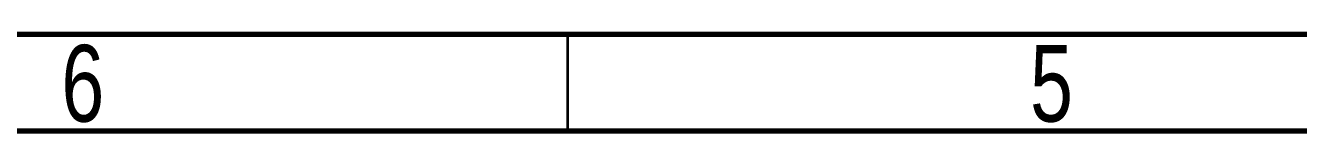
# Model space of a CAD drawing. Header units: millimetres. Extents: x 15 to 415, y 5 to 292.
# Drawn here: x 137 to 202.7, y 287 to 292 of the extents above; entities that cross this region are included whole.
import ezdxf

# ---------------------------------------------------------------- set-up
doc = ezdxf.new("R2010")
doc.units = ezdxf.units.MM
doc.styles.add('SLDTEXTSTYLE0', font='TXT', dxfattribs={"width": 0.75})

msp = doc.modelspace()

# ---------------------------------------------------------------- linework, layer by layer
at = {"color": 7, "linetype": 'Continuous', "lineweight": 70}
for p, q in [((15, 292), (415, 292)), ((20, 287), (410, 287))]:
    msp.add_line(p, q, dxfattribs=at)
at = {"color": 7, "linetype": 'Continuous', "lineweight": 35}
msp.add_line((165, 287), (165, 292), dxfattribs=at)

# ---------------------------------------------------------------- texts
at = {"color": 7, "linetype": 'Continuous', "lineweight": 0, "char_height": 3.9688, "attachment_point": 2, "style": 'SLDTEXTSTYLE0'}
for s, insert in [('6', (139.96, 291.4439)), ('5', (189.96, 291.4439))]:
    msp.add_mtext(s, dxfattribs=dict(at, insert=insert))

doc.saveas('drawing.dxf')
